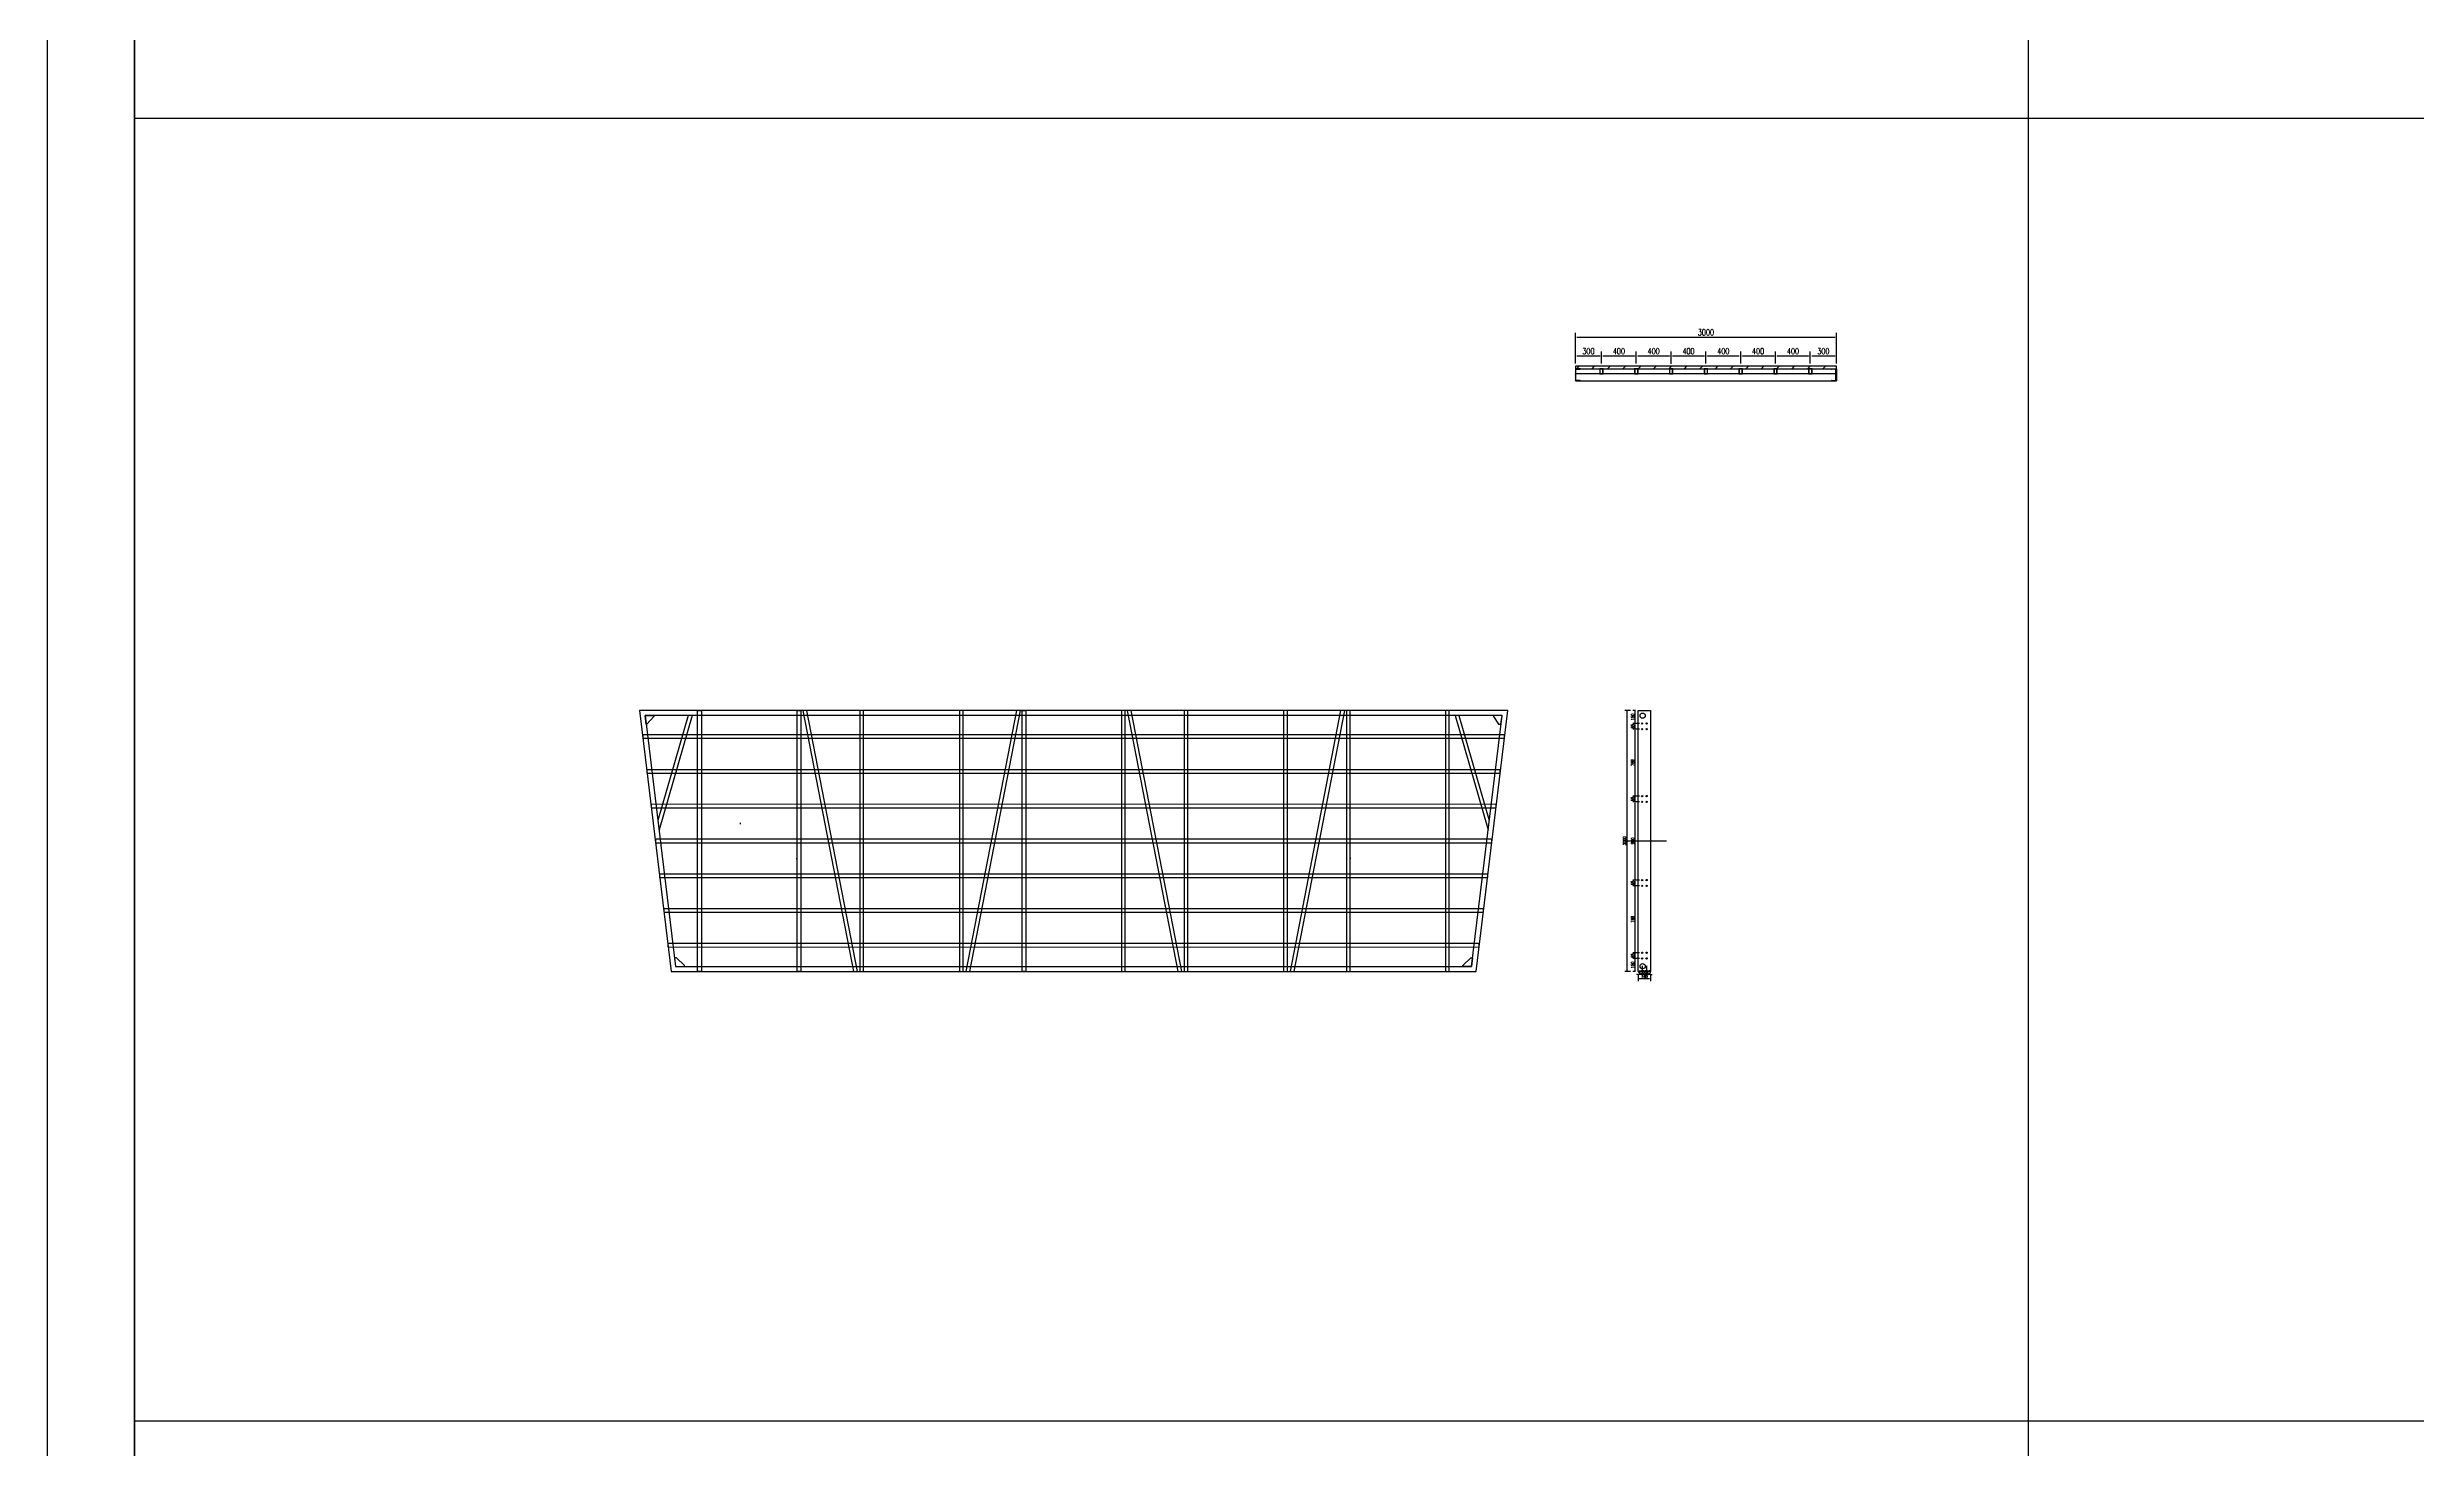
# Model space of a CAD drawing. Extents: x 10241 to 1500931, y -537358 to 142253.
# Drawn here: x 1036592 to 1063817, y 17276 to 33379 of the extents above; entities that cross this region are included whole.
import ezdxf

# ---------------------------------------------------------------- set-up
doc = ezdxf.new("R2010")
doc.units = 0
doc.header["$LTSCALE"] = 1000
doc.header["$MEASUREMENT"] = 0
for name, color, linetype in [('14#槽钢', 3, 'Continuous'), ('PUB_DIM', 3, 'Continuous'), ('W-STEEL_FRAME钢架', 3, 'Continuous'), ('W-STEEL_KEEL钢龙骨', 5, 'Continuous'), ('W-WOOD_FLOOR木地板', 30, 'Continuous'), ('钢架', 90, 'Continuous')]:
    doc.layers.add(name, color=color, linetype=linetype)
doc.styles.add('STANDARD_T3', font='simplex.shx', dxfattribs={"width": 0.7, "bigfont": 'gbcbig.shx'})
doc.dimstyles.new('W&&10', dxfattribs={"dimtxt": 35, "dimasz": 10, "dimexe": 25, "dimexo": 30, "dimgap": 10, "dimtad": 1, "dimdec": 0, "dimzin": 0, "dimdsep": 46, "dimtxsty": 'STANDARD_T3', "dimcen": 0.09, "dimclrd": 1, "dimclre": 1, "dimclrt": 7, "dimazin": 2, "dimtfac": 1, "dimtdec": 0, "dimtix": 1, "dimtmove": 2, "dimatfit": 3, "dimfxl": 100, "dimtolj": 1, "dimtzin": 0, "dimarcsym": 0})
doc.dimstyles.new('W&&20', dxfattribs={"dimtxt": 70, "dimasz": 20, "dimexe": 50, "dimexo": 60, "dimgap": 20, "dimtad": 1, "dimdec": 0, "dimzin": 0, "dimdsep": 46, "dimtxsty": 'STANDARD_T3', "dimcen": 0.09, "dimclrd": 1, "dimclre": 1, "dimclrt": 7, "dimazin": 2, "dimtfac": 1, "dimtdec": 0, "dimtix": 1, "dimtmove": 2, "dimatfit": 3, "dimfxl": 100, "dimtolj": 1, "dimtzin": 0, "dimarcsym": 0})

# ---------------------------------------------------------------- blocks, each defined once
blk = doc.blocks.new('*U51')
at = {"layer": '14#槽钢'}
blk.add_lwpolyline([(0, 29946), (0, -29946)], dxfattribs=at)
blk = doc.blocks.new('*U52')
at = {"layer": '14#槽钢', "color": 0, "linetype": 'ByBlock', "lineweight": -2, "transparency": 16777216}
for p in [(0, 0), (21762, 0)]:
    blk.add_blockref('*U51', p, dxfattribs=at)
blk = doc.blocks.new('*D139')
at = {"layer": 'Defpoints', "color": 0, "transparency": 16777216}
for p in [(1054837, 22909), (1054918, 22909), (1054873, 22759)]:
    blk.add_point(p, dxfattribs=at)
at = {"layer": 'W-STEEL_FRAME钢架', "color": 1, "lineweight": -2, "transparency": 16777216}
for p, q in [((1054888, 22909), (1054812, 22909)), ((1054837, 22769), (1054837, 22899)), ((1054843, 22759), (1054812, 22759))]:
    blk.add_line(p, q, dxfattribs=at)
at = {"layer": 'W-STEEL_FRAME钢架', "color": 1, "transparency": 16777216}
for points in [[(1054835, 22899), (1054838, 22899), (1054837, 22909)], [(1054835, 22769), (1054838, 22769), (1054837, 22759)]]:
    blk.add_solid(points, dxfattribs=at)
at = {"layer": 'W-STEEL_FRAME钢架', "color": 7, "transparency": 16777216, "insert": (1054809, 22834), "char_height": 35, "attachment_point": 5, "rotation": 90, "style": 'STANDARD_T3'}
blk.add_mtext('\\A1;150', dxfattribs=at)
blk = doc.blocks.new('*D140')
at = {"layer": 'Defpoints', "color": 0, "transparency": 16777216}
for p in [(1054837, 22975), (1054918, 22975), (1054918, 22909)]:
    blk.add_point(p, dxfattribs=at)
at = {"layer": 'W-STEEL_FRAME钢架', "color": 1, "lineweight": -2, "transparency": 16777216}
for p, q in [((1054888, 22975), (1054812, 22975)), ((1054888, 22909), (1054812, 22909)), ((1054837, 22919), (1054837, 22965))]:
    blk.add_line(p, q, dxfattribs=at)
at = {"layer": 'W-STEEL_FRAME钢架', "color": 1, "transparency": 16777216}
for points in [[(1054835, 22965), (1054838, 22965), (1054837, 22975)], [(1054835, 22919), (1054838, 22919), (1054837, 22909)]]:
    blk.add_solid(points, dxfattribs=at)
at = {"layer": 'W-STEEL_FRAME钢架', "color": 7, "transparency": 16777216, "insert": (1054809, 22942), "char_height": 35, "attachment_point": 5, "rotation": 90, "style": 'STANDARD_T3'}
blk.add_mtext('\\A1;65', dxfattribs=at)
blk = doc.blocks.new('*D141')
at = {"layer": 'Defpoints', "color": 0, "transparency": 16777216}
for p in [(1054837, 23744), (1054918, 23744), (1054918, 22975)]:
    blk.add_point(p, dxfattribs=at)
at = {"layer": 'W-STEEL_FRAME钢架', "color": 1, "lineweight": -2, "transparency": 16777216}
for p, q in [((1054888, 23744), (1054812, 23744)), ((1054837, 22985), (1054837, 23734)), ((1054888, 22975), (1054812, 22975))]:
    blk.add_line(p, q, dxfattribs=at)
at = {"layer": 'W-STEEL_FRAME钢架', "color": 1, "transparency": 16777216}
for points in [[(1054835, 23734), (1054838, 23734), (1054837, 23744)], [(1054835, 22985), (1054838, 22985), (1054837, 22975)]]:
    blk.add_solid(points, dxfattribs=at)
at = {"layer": 'W-STEEL_FRAME钢架', "color": 7, "transparency": 16777216, "insert": (1054809, 23359), "char_height": 35, "attachment_point": 5, "rotation": 90, "style": 'STANDARD_T3'}
blk.add_mtext('\\A1;769', dxfattribs=at)
blk = doc.blocks.new('*D142')
at = {"layer": 'Defpoints', "color": 0, "transparency": 16777216}
for p in [(1054837, 23809), (1054918, 23809), (1054918, 23744)]:
    blk.add_point(p, dxfattribs=at)
at = {"layer": 'W-STEEL_FRAME钢架', "color": 1, "lineweight": -2, "transparency": 16777216}
for p, q in [((1054888, 23809), (1054812, 23809)), ((1054888, 23744), (1054812, 23744)), ((1054837, 23754), (1054837, 23799))]:
    blk.add_line(p, q, dxfattribs=at)
at = {"layer": 'W-STEEL_FRAME钢架', "color": 1, "transparency": 16777216}
for points in [[(1054835, 23799), (1054838, 23799), (1054837, 23809)], [(1054835, 23754), (1054838, 23754), (1054837, 23744)]]:
    blk.add_solid(points, dxfattribs=at)
at = {"layer": 'W-STEEL_FRAME钢架', "color": 7, "transparency": 16777216, "insert": (1054809, 23777), "char_height": 35, "attachment_point": 5, "rotation": 90, "style": 'STANDARD_T3'}
blk.add_mtext('\\A1;65', dxfattribs=at)
blk = doc.blocks.new('*D143')
at = {"layer": 'Defpoints', "color": 0, "transparency": 16777216}
for p in [(1054837, 24709), (1054918, 24709), (1054918, 23809)]:
    blk.add_point(p, dxfattribs=at)
at = {"layer": 'W-STEEL_FRAME钢架', "color": 1, "lineweight": -2, "transparency": 16777216}
for p, q in [((1054888, 24709), (1054812, 24709)), ((1054837, 23819), (1054837, 24699)), ((1054888, 23809), (1054812, 23809))]:
    blk.add_line(p, q, dxfattribs=at)
at = {"layer": 'W-STEEL_FRAME钢架', "color": 1, "transparency": 16777216}
for points in [[(1054835, 24699), (1054838, 24699), (1054837, 24709)], [(1054835, 23819), (1054838, 23819), (1054837, 23809)]]:
    blk.add_solid(points, dxfattribs=at)
at = {"layer": 'W-STEEL_FRAME钢架', "color": 7, "transparency": 16777216, "insert": (1054809, 24259), "char_height": 35, "attachment_point": 5, "rotation": 90, "style": 'STANDARD_T3'}
blk.add_mtext('\\A1;900', dxfattribs=at)
blk = doc.blocks.new('*D144')
at = {"layer": 'Defpoints', "color": 0, "transparency": 16777216}
for p in [(1054837, 25609), (1054918, 25609), (1054918, 25544)]:
    blk.add_point(p, dxfattribs=at)
at = {"layer": 'W-STEEL_FRAME钢架', "color": 1, "lineweight": -2, "transparency": 16777216}
for p, q in [((1054888, 25609), (1054812, 25609)), ((1054837, 25554), (1054837, 25599)), ((1054888, 25544), (1054812, 25544))]:
    blk.add_line(p, q, dxfattribs=at)
at = {"layer": 'W-STEEL_FRAME钢架', "color": 1, "transparency": 16777216}
for points in [[(1054835, 25599), (1054838, 25599), (1054837, 25609)], [(1054835, 25554), (1054838, 25554), (1054837, 25544)]]:
    blk.add_solid(points, dxfattribs=at)
at = {"layer": 'W-STEEL_FRAME钢架', "color": 7, "transparency": 16777216, "insert": (1054809, 25577), "char_height": 35, "attachment_point": 5, "rotation": 90, "style": 'STANDARD_T3'}
blk.add_mtext('\\A1;65', dxfattribs=at)
blk = doc.blocks.new('*D145')
at = {"layer": 'Defpoints', "color": 0, "transparency": 16777216}
for p in [(1054837, 25759), (1054873, 25759), (1054918, 25609)]:
    blk.add_point(p, dxfattribs=at)
at = {"layer": 'W-STEEL_FRAME钢架', "color": 1, "lineweight": -2, "transparency": 16777216}
for p, q in [((1054843, 25759), (1054812, 25759)), ((1054888, 25609), (1054812, 25609)), ((1054837, 25619), (1054837, 25749))]:
    blk.add_line(p, q, dxfattribs=at)
at = {"layer": 'W-STEEL_FRAME钢架', "color": 1, "transparency": 16777216}
for points in [[(1054835, 25749), (1054838, 25749), (1054837, 25759)], [(1054835, 25619), (1054838, 25619), (1054837, 25609)]]:
    blk.add_solid(points, dxfattribs=at)
at = {"layer": 'W-STEEL_FRAME钢架', "color": 7, "transparency": 16777216, "insert": (1054809, 25684), "char_height": 35, "attachment_point": 5, "rotation": 90, "style": 'STANDARD_T3'}
blk.add_mtext('\\A1;150', dxfattribs=at)
blk = doc.blocks.new('*D146')
at = {"layer": 'Defpoints', "color": 0, "transparency": 16777216}
for p in [(1054873, 22759), (1054873, 22674), (1055013, 22759)]:
    blk.add_point(p, dxfattribs=at)
at = {"layer": 'W-STEEL_FRAME钢架', "color": 1, "lineweight": -2, "transparency": 16777216}
for p, q in [((1054873, 22729), (1054873, 22649)), ((1055003, 22674), (1054883, 22674)), ((1055013, 22729), (1055013, 22649))]:
    blk.add_line(p, q, dxfattribs=at)
at = {"layer": 'W-STEEL_FRAME钢架', "color": 1, "transparency": 16777216}
for points in [[(1054883, 22675), (1054883, 22672), (1054873, 22674)], [(1055003, 22675), (1055003, 22672), (1055013, 22674)]]:
    blk.add_solid(points, dxfattribs=at)
at = {"layer": 'W-STEEL_FRAME钢架', "color": 7, "transparency": 16777216, "insert": (1054943, 22701), "char_height": 35, "attachment_point": 5, "style": 'STANDARD_T3'}
blk.add_mtext('\\A1;140', dxfattribs=at)
blk = doc.blocks.new('*D147')
at = {"layer": 'Defpoints', "color": 0, "transparency": 16777216}
for p in [(1054968, 22909), (1054968, 22726), (1055013, 22759)]:
    blk.add_point(p, dxfattribs=at)
at = {"layer": 'W-STEEL_FRAME钢架', "color": 1, "lineweight": -2, "transparency": 16777216}
for p, q in [((1054958, 22726), (1054948, 22726)), ((1054968, 22826), (1054968, 22701)), ((1055013, 22726), (1054968, 22726)), ((1055013, 22729), (1055013, 22701)), ((1055023, 22726), (1055033, 22726))]:
    blk.add_line(p, q, dxfattribs=at)
at = {"layer": 'W-STEEL_FRAME钢架', "color": 1, "transparency": 16777216}
for points in [[(1054958, 22728), (1054958, 22725), (1054968, 22726)], [(1055023, 22728), (1055023, 22725), (1055013, 22726)]]:
    blk.add_solid(points, dxfattribs=at)
at = {"layer": 'W-STEEL_FRAME钢架', "color": 7, "transparency": 16777216, "insert": (1054991, 22754), "char_height": 35, "attachment_point": 5, "style": 'STANDARD_T3'}
blk.add_mtext('\\A1;45', dxfattribs=at)
blk = doc.blocks.new('*D148')
at = {"layer": 'Defpoints', "color": 0, "transparency": 16777216}
for p in [(1054918, 22909), (1054968, 22909), (1054918, 22726)]:
    blk.add_point(p, dxfattribs=at)
at = {"layer": 'W-STEEL_FRAME钢架', "color": 1, "lineweight": -2, "transparency": 16777216}
for p, q in [((1054908, 22726), (1054898, 22726)), ((1054918, 22826), (1054918, 22701)), ((1054968, 22726), (1054918, 22726)), ((1054968, 22826), (1054968, 22701)), ((1054978, 22726), (1054988, 22726))]:
    blk.add_line(p, q, dxfattribs=at)
at = {"layer": 'W-STEEL_FRAME钢架', "color": 1, "transparency": 16777216}
for points in [[(1054908, 22728), (1054908, 22725), (1054918, 22726)], [(1054978, 22728), (1054978, 22725), (1054968, 22726)]]:
    blk.add_solid(points, dxfattribs=at)
at = {"layer": 'W-STEEL_FRAME钢架', "color": 7, "transparency": 16777216, "insert": (1054943, 22754), "char_height": 35, "attachment_point": 5, "style": 'STANDARD_T3'}
blk.add_mtext('\\A1;50', dxfattribs=at)
blk = doc.blocks.new('*D137')
at = {"layer": 'Defpoints', "color": 0, "transparency": 16777216}
for p in [(1054918, 22909), (1054873, 22759), (1054873, 22726)]:
    blk.add_point(p, dxfattribs=at)
at = {"layer": 'W-STEEL_FRAME钢架', "color": 1, "lineweight": -2, "transparency": 16777216}
for p, q in [((1054863, 22726), (1054853, 22726)), ((1054873, 22729), (1054873, 22701)), ((1054918, 22726), (1054873, 22726)), ((1054918, 22826), (1054918, 22701)), ((1054928, 22726), (1054938, 22726))]:
    blk.add_line(p, q, dxfattribs=at)
at = {"layer": 'W-STEEL_FRAME钢架', "color": 1, "transparency": 16777216}
for points in [[(1054863, 22728), (1054863, 22725), (1054873, 22726)], [(1054928, 22728), (1054928, 22725), (1054918, 22726)]]:
    blk.add_solid(points, dxfattribs=at)
at = {"layer": 'W-STEEL_FRAME钢架', "color": 7, "transparency": 16777216, "insert": (1054896, 22754), "char_height": 35, "attachment_point": 5, "style": 'STANDARD_T3'}
blk.add_mtext('\\A1;45', dxfattribs=at)
blk = doc.blocks.new('*D138')
at = {"layer": 'Defpoints', "color": 0, "transparency": 16777216}
for p in [(1054744, 25759), (1054812, 25759), (1054812, 22759)]:
    blk.add_point(p, dxfattribs=at)
at = {"layer": 'W-STEEL_FRAME钢架', "color": 1, "lineweight": -2, "transparency": 16777216}
for p, q in [((1054782, 25759), (1054719, 25759)), ((1054744, 22769), (1054744, 25749)), ((1054782, 22759), (1054719, 22759))]:
    blk.add_line(p, q, dxfattribs=at)
at = {"layer": 'W-STEEL_FRAME钢架', "color": 1, "transparency": 16777216}
for points in [[(1054742, 25749), (1054746, 25749), (1054744, 25759)], [(1054742, 22769), (1054746, 22769), (1054744, 22759)]]:
    blk.add_solid(points, dxfattribs=at)
at = {"layer": 'W-STEEL_FRAME钢架', "color": 7, "transparency": 16777216, "insert": (1054716, 24259), "char_height": 35, "attachment_point": 5, "rotation": 90, "style": 'STANDARD_T3'}
blk.add_mtext('\\A1;3000', dxfattribs=at)
blk = doc.blocks.new('*D149')
at = {"layer": 'Defpoints', "color": 0, "transparency": 16777216}
for p in [(1054837, 24775), (1054918, 24775), (1054918, 24709)]:
    blk.add_point(p, dxfattribs=at)
at = {"layer": 'W-STEEL_FRAME钢架', "color": 1, "lineweight": -2, "transparency": 16777216}
for p, q in [((1054888, 24775), (1054812, 24775)), ((1054888, 24709), (1054812, 24709)), ((1054837, 24719), (1054837, 24765))]:
    blk.add_line(p, q, dxfattribs=at)
at = {"layer": 'W-STEEL_FRAME钢架', "color": 1, "transparency": 16777216}
for points in [[(1054835, 24765), (1054838, 24765), (1054837, 24775)], [(1054835, 24719), (1054838, 24719), (1054837, 24709)]]:
    blk.add_solid(points, dxfattribs=at)
at = {"layer": 'W-STEEL_FRAME钢架', "color": 7, "transparency": 16777216, "insert": (1054809, 24742), "char_height": 35, "attachment_point": 5, "rotation": 90, "style": 'STANDARD_T3'}
blk.add_mtext('\\A1;65', dxfattribs=at)
blk = doc.blocks.new('*D150')
at = {"layer": 'Defpoints', "color": 0, "transparency": 16777216}
for p in [(1054837, 25544), (1054873, 25544), (1054918, 24775)]:
    blk.add_point(p, dxfattribs=at)
at = {"layer": 'W-STEEL_FRAME钢架', "color": 1, "lineweight": -2, "transparency": 16777216}
for p, q in [((1054843, 25544), (1054812, 25544)), ((1054837, 24785), (1054837, 25534)), ((1054888, 24775), (1054812, 24775))]:
    blk.add_line(p, q, dxfattribs=at)
at = {"layer": 'W-STEEL_FRAME钢架', "color": 1, "transparency": 16777216}
for points in [[(1054835, 25534), (1054838, 25534), (1054837, 25544)], [(1054835, 24785), (1054838, 24785), (1054837, 24775)]]:
    blk.add_solid(points, dxfattribs=at)
at = {"layer": 'W-STEEL_FRAME钢架', "color": 7, "transparency": 16777216, "insert": (1054809, 25159), "char_height": 35, "attachment_point": 5, "rotation": 90, "style": 'STANDARD_T3'}
blk.add_mtext('\\A1;769', dxfattribs=at)
blk = doc.blocks.new('14a槽钢')
at = {"layer": '钢架'}
h = blk.add_hatch(dxfattribs=at)
h.set_pattern_fill('STEEL', color=4, scale=10)
h.set_pattern_definition([(50.389312, (-1352470.2, 1293523.579), (-9.2899201, 11.2253202), []), (50.389312, (-1352470.2, 1293531.516), (-9.2899201, 11.2253202), [])])
edge = h.paths.add_edge_path()
edge.add_ellipse((-1332250, 1115678), major_axis=(-3.26, 5.03), ratio=0.900468, start_angle=55.3931, end_angle=130.6069)
edge.add_line((-1332252, 1115673), (-1332208, 1115673))
edge.add_ellipse((-1332208, 1115667), major_axis=(0, 6), ratio=0.827586, start_angle=270, end_angle=360, ccw=False)
edge.add_line((-1332203, 1115667), (-1332203, 1115551))
edge.add_ellipse((-1332208, 1115551), major_axis=(0, 6), ratio=0.827586, start_angle=180, end_angle=270, ccw=False)
edge.add_line((-1332208, 1115545), (-1332251, 1115545))
edge.add_ellipse((-1332250, 1115540), major_axis=(3.82, 3.82), ratio=1, start_angle=49.2445, end_angle=141.5341)
edge.add_line((-1332256, 1115539), (-1332198, 1115539))
edge.add_line((-1332198, 1115539), (-1332198, 1115679))
edge.add_line((-1332198, 1115679), (-1332256, 1115679))
for p, q in [((-1332256, 1115679, 0), (-1332198, 1115679, 0)), ((-1332208, 1115673, 0), (-1332251, 1115673, 0)), ((-1332246, 1115679, 0), (-1332246, 1115679, 0)), ((-1332203, 1115551, 0), (-1332203, 1115667, 0)), ((-1332198, 1115679, 0), (-1332198, 1115539, 0)), ((-1332198, 1115539, 0), (-1332256, 1115539, 0)), ((-1332251, 1115545, 0), (-1332208, 1115545, 0)), ((-1332246, 1115539, 0), (-1332246, 1115539, 0))]:
    blk.add_line(p, q, dxfattribs=at)
for centre, start_param, end_param in [((-1332251, 1115679, 0), 1.570796, 3.141593), ((-1332208, 1115667, 0), 4.712389, 6.283185), ((-1332208, 1115667, 0), 4.712389, 6.283185), ((-1332251, 1115539, 0), 0, 1.570796), ((-1332208, 1115551, 0), 3.141593, 4.712389)]:
    blk.add_ellipse(centre, major_axis=(0, 6), ratio=0.827586, start_param=start_param, end_param=end_param, dxfattribs=at)
blk = doc.blocks.new('*D307')
at = {"color": 1, "lineweight": -2, "transparency": 16777216}
for p, q in [((1054150, 29776), (1054150, 30100)), ((1054170, 30050), (1057130, 30050)), ((1057150, 29776), (1057150, 30100))]:
    blk.add_line(p, q, dxfattribs=at)
at = {"color": 1, "transparency": 16777216}
for points in [[(1054170, 30054), (1054170, 30047), (1054150, 30050)], [(1057130, 30054), (1057130, 30047), (1057150, 30050)]]:
    blk.add_solid(points, dxfattribs=at)
at = {"layer": 'Defpoints', "color": 0, "transparency": 16777216}
for p in [(1057150, 30050), (1054150, 29716), (1057150, 29716)]:
    blk.add_point(p, dxfattribs=at)
at = {"color": 7, "transparency": 16777216, "insert": (1055650, 30105), "char_height": 70, "attachment_point": 5, "style": 'STANDARD_T3'}
blk.add_mtext('\\A1;3000', dxfattribs=at)
blk = doc.blocks.new('ganglonggu')
at = {"layer": 'W-STEEL_KEEL钢龙骨'}
for points in [[(-1338169, 1115605), (-1338129, 1115605), (-1338129, 1115665), (-1338169, 1115665)], [(-1338166, 1115608), (-1338132, 1115608), (-1338132, 1115662), (-1338166, 1115662)]]:
    blk.add_lwpolyline(points, close=True, dxfattribs=at)
blk = doc.blocks.new('*U305')
blk.add_blockref('ganglonggu', (1338149, -1115635))
blk = doc.blocks.new('*U306')
at = {"layer": 'W-STEEL_KEEL钢龙骨', "color": 0, "linetype": 'ByBlock', "lineweight": -2}
for p in [(0, 0), (400, 0), (800, 0), (1200, 0), (1600, 0), (2000, 0)]:
    blk.add_blockref('*U305', p, dxfattribs=at)
at = {"layer": 'W-STEEL_KEEL钢龙骨', "color": 0, "linetype": 'ByBlock', "lineweight": -2, "transparency": 16777216}
blk.add_blockref('*U305', (2400, 0), dxfattribs=at)
blk = doc.blocks.new('*D308')
at = {"layer": 'Defpoints', "color": 0, "transparency": 16777216}
for p in [(1054150, 29686), (1054450, 29833), (1054450, 29686)]:
    blk.add_point(p, dxfattribs=at)
at = {"layer": 'PUB_DIM', "color": 1, "lineweight": -2, "transparency": 16777216}
for p, q in [((1054150, 29746), (1054150, 29883)), ((1054170, 29833), (1054430, 29833)), ((1054450, 29746), (1054450, 29883))]:
    blk.add_line(p, q, dxfattribs=at)
at = {"layer": 'PUB_DIM', "color": 1, "transparency": 16777216}
for points in [[(1054170, 29836), (1054170, 29829), (1054150, 29833)], [(1054430, 29836), (1054430, 29829), (1054450, 29833)]]:
    blk.add_solid(points, dxfattribs=at)
at = {"layer": 'PUB_DIM', "color": 7, "transparency": 16777216, "insert": (1054300, 29888), "char_height": 70, "attachment_point": 5, "style": 'STANDARD_T3'}
blk.add_mtext('\\A1;300', dxfattribs=at)
blk = doc.blocks.new('*D309')
at = {"layer": 'Defpoints', "color": 0, "transparency": 16777216}
for p in [(1054450, 29686), (1054850, 29833), (1054850, 29686)]:
    blk.add_point(p, dxfattribs=at)
at = {"layer": 'PUB_DIM', "color": 1, "lineweight": -2, "transparency": 16777216}
for p, q in [((1054450, 29746), (1054450, 29883)), ((1054470, 29833), (1054830, 29833)), ((1054850, 29746), (1054850, 29883))]:
    blk.add_line(p, q, dxfattribs=at)
at = {"layer": 'PUB_DIM', "color": 1, "transparency": 16777216}
for points in [[(1054470, 29836), (1054470, 29829), (1054450, 29833)], [(1054830, 29836), (1054830, 29829), (1054850, 29833)]]:
    blk.add_solid(points, dxfattribs=at)
at = {"layer": 'PUB_DIM', "color": 7, "transparency": 16777216, "insert": (1054650, 29888), "char_height": 70, "attachment_point": 5, "style": 'STANDARD_T3'}
blk.add_mtext('\\A1;400', dxfattribs=at)
blk = doc.blocks.new('*D310')
at = {"layer": 'Defpoints', "color": 0, "transparency": 16777216}
for p in [(1054850, 29686), (1055250, 29833), (1055250, 29683)]:
    blk.add_point(p, dxfattribs=at)
at = {"layer": 'PUB_DIM', "color": 1, "lineweight": -2, "transparency": 16777216}
for p, q in [((1054850, 29746), (1054850, 29883)), ((1054870, 29833), (1055230, 29833)), ((1055250, 29743), (1055250, 29883))]:
    blk.add_line(p, q, dxfattribs=at)
at = {"layer": 'PUB_DIM', "color": 1, "transparency": 16777216}
for points in [[(1054870, 29836), (1054870, 29829), (1054850, 29833)], [(1055230, 29836), (1055230, 29829), (1055250, 29833)]]:
    blk.add_solid(points, dxfattribs=at)
at = {"layer": 'PUB_DIM', "color": 7, "transparency": 16777216, "insert": (1055050, 29888), "char_height": 70, "attachment_point": 5, "style": 'STANDARD_T3'}
blk.add_mtext('\\A1;400', dxfattribs=at)
blk = doc.blocks.new('*D311')
at = {"layer": 'Defpoints', "color": 0, "transparency": 16777216}
for p in [(1055250, 29683), (1055650, 29833), (1055650, 29686)]:
    blk.add_point(p, dxfattribs=at)
at = {"layer": 'PUB_DIM', "color": 1, "lineweight": -2, "transparency": 16777216}
for p, q in [((1055250, 29743), (1055250, 29883)), ((1055270, 29833), (1055630, 29833)), ((1055650, 29746), (1055650, 29883))]:
    blk.add_line(p, q, dxfattribs=at)
at = {"layer": 'PUB_DIM', "color": 1, "transparency": 16777216}
for points in [[(1055270, 29836), (1055270, 29829), (1055250, 29833)], [(1055630, 29836), (1055630, 29829), (1055650, 29833)]]:
    blk.add_solid(points, dxfattribs=at)
at = {"layer": 'PUB_DIM', "color": 7, "transparency": 16777216, "insert": (1055450, 29888), "char_height": 70, "attachment_point": 5, "style": 'STANDARD_T3'}
blk.add_mtext('\\A1;400', dxfattribs=at)
blk = doc.blocks.new('*D312')
at = {"layer": 'Defpoints', "color": 0, "transparency": 16777216}
for p in [(1055650, 29686), (1056050, 29833), (1056050, 29686)]:
    blk.add_point(p, dxfattribs=at)
at = {"layer": 'PUB_DIM', "color": 1, "lineweight": -2, "transparency": 16777216}
for p, q in [((1055650, 29746), (1055650, 29883)), ((1055670, 29833), (1056030, 29833)), ((1056050, 29746), (1056050, 29883))]:
    blk.add_line(p, q, dxfattribs=at)
at = {"layer": 'PUB_DIM', "color": 1, "transparency": 16777216}
for points in [[(1055670, 29836), (1055670, 29829), (1055650, 29833)], [(1056030, 29836), (1056030, 29829), (1056050, 29833)]]:
    blk.add_solid(points, dxfattribs=at)
at = {"layer": 'PUB_DIM', "color": 7, "transparency": 16777216, "insert": (1055850, 29888), "char_height": 70, "attachment_point": 5, "style": 'STANDARD_T3'}
blk.add_mtext('\\A1;400', dxfattribs=at)
blk = doc.blocks.new('*D313')
at = {"layer": 'Defpoints', "color": 0, "transparency": 16777216}
for p in [(1056050, 29686), (1056450, 29833), (1056450, 29686)]:
    blk.add_point(p, dxfattribs=at)
at = {"layer": 'PUB_DIM', "color": 1, "lineweight": -2, "transparency": 16777216}
for p, q in [((1056050, 29746), (1056050, 29883)), ((1056070, 29833), (1056430, 29833)), ((1056450, 29746), (1056450, 29883))]:
    blk.add_line(p, q, dxfattribs=at)
at = {"layer": 'PUB_DIM', "color": 1, "transparency": 16777216}
for points in [[(1056070, 29836), (1056070, 29829), (1056050, 29833)], [(1056430, 29836), (1056430, 29829), (1056450, 29833)]]:
    blk.add_solid(points, dxfattribs=at)
at = {"layer": 'PUB_DIM', "color": 7, "transparency": 16777216, "insert": (1056250, 29888), "char_height": 70, "attachment_point": 5, "style": 'STANDARD_T3'}
blk.add_mtext('\\A1;400', dxfattribs=at)
blk = doc.blocks.new('*D314')
at = {"layer": 'Defpoints', "color": 0, "transparency": 16777216}
for p in [(1056450, 29686), (1056850, 29833), (1056850, 29686)]:
    blk.add_point(p, dxfattribs=at)
at = {"layer": 'PUB_DIM', "color": 1, "lineweight": -2, "transparency": 16777216}
for p, q in [((1056450, 29746), (1056450, 29883)), ((1056470, 29833), (1056830, 29833)), ((1056850, 29746), (1056850, 29883))]:
    blk.add_line(p, q, dxfattribs=at)
at = {"layer": 'PUB_DIM', "color": 1, "transparency": 16777216}
for points in [[(1056470, 29836), (1056470, 29829), (1056450, 29833)], [(1056830, 29836), (1056830, 29829), (1056850, 29833)]]:
    blk.add_solid(points, dxfattribs=at)
at = {"layer": 'PUB_DIM', "color": 7, "transparency": 16777216, "insert": (1056650, 29888), "char_height": 70, "attachment_point": 5, "style": 'STANDARD_T3'}
blk.add_mtext('\\A1;400', dxfattribs=at)
blk = doc.blocks.new('*D315')
at = {"layer": 'Defpoints', "color": 0, "transparency": 16777216}
for p in [(1056850, 29686), (1057150, 29833), (1057150, 29686)]:
    blk.add_point(p, dxfattribs=at)
at = {"layer": 'PUB_DIM', "color": 1, "lineweight": -2, "transparency": 16777216}
for p, q in [((1056850, 29746), (1056850, 29883)), ((1056870, 29833), (1057130, 29833)), ((1057150, 29746), (1057150, 29883))]:
    blk.add_line(p, q, dxfattribs=at)
at = {"layer": 'PUB_DIM', "color": 1, "transparency": 16777216}
for points in [[(1056870, 29836), (1056870, 29829), (1056850, 29833)], [(1057130, 29836), (1057130, 29829), (1057150, 29833)]]:
    blk.add_solid(points, dxfattribs=at)
at = {"layer": 'PUB_DIM', "color": 7, "transparency": 16777216, "insert": (1057000, 29888), "char_height": 70, "attachment_point": 5, "style": 'STANDARD_T3'}
blk.add_mtext('\\A1;300', dxfattribs=at)

msp = doc.modelspace()

# ---------------------------------------------------------------- hatches: boundary and pattern name
at = {"layer": 'W-WOOD_FLOOR木地板'}
h = msp.add_hatch(dxfattribs=at)
h.set_pattern_fill('木板', color=256, scale=100)
h.set_pattern_definition([(0, (2600506.46, -1105144.35), (0, 125), []), (45, (2600506.46, -1105144.35), (-88.388348, 88.388348), [])])
h.paths.add_polyline_path([(1057150, 29716.5), (1054150, 29716.5), (1054150, 29686.5), (1057150, 29686.5)])

# ---------------------------------------------------------------- linework, layer by layer
at = {"layer": '14#槽钢'}
for points in [[(1036592.4, 63511.5), (1125639, 63511.5), (1125639, 1620.5), (1036592.4, 1620.5)], [(1037592.4, 62511.5), (1124639, 62511.5), (1124639, 2620.5), (1037592.4, 2620.5)], [(1043760.2, 22759.2), (1053009.3, 22759.2), (1053372.7, 25759.3), (1043397, 25759.3)], [(1043811.6, 22817.2), (1052957.9, 22817.2), (1053307.2, 25701.3), (1043462.4, 25701.3)]]:
    msp.add_lwpolyline(points, close=True, dxfattribs=at)
for points in [[(1037592.4, 32566), (1124639, 32566)], [(1043957.1, 25701.3), (1043608.6, 24494.4)], [(1044001.9, 25701.3), (1043621.8, 24385.2)], [(1045273.3, 25759.3), (1045854.3, 22759.2)], [(1045317.1, 25759.3), (1045898.1, 22759.2)], [(1047726.5, 25759.3), (1047145.6, 22759.2)], [(1047770.3, 25759.3), (1047189.4, 22759.2)], [(1048999.3, 25759.3), (1049580.3, 22759.2)], [(1049043.1, 25759.3), (1049624.1, 22759.2)], [(1051452.5, 25759.3), (1050871.6, 22759.2)], [(1051496.3, 25759.3), (1050915.4, 22759.2)], [(1052767.8, 25701.3), (1053147.9, 24385.2)], [(1052812.5, 25701.3), (1053161.1, 24494.4)], [(1037592.4, 17593.3), (1124639, 17593.3)]]:
    msp.add_lwpolyline(points, dxfattribs=at)
at = {"layer": 'PUB_DIM'}
for p, q in [((1044547.8, 24459.3), (1044561.8, 24459.3)), ((1044554.8, 24466.3), (1044554.8, 24452.3)), ((1045198.2, 24059.3), (1045212.2, 24059.3)), ((1045205.2, 24066.3), (1045205.2, 24052.3)), ((1051571.3, 24059.3), (1051557.3, 24059.3)), ((1051564.3, 24066.3), (1051564.3, 24052.3))]:
    msp.add_line(p, q, dxfattribs=at)
at = {"layer": 'W-STEEL_FRAME钢架'}
msp.add_line((1054743.9, 24259.2), (1055196.4, 24259.2), dxfattribs=at)
for points in [[(1054150, 29546.5), (1057150, 29546.5), (1057150, 29626.5), (1054150, 29626.5)], [(1044064.6, 25759.3), (1044107.6, 25759.3), (1044107.6, 22759.3), (1044064.6, 22759.3)], [(1045207.6, 25759.3), (1045250.6, 25759.3), (1045250.6, 22759.3), (1045207.6, 22759.3)], [(1045971.8, 25759.3), (1045928.8, 25759.3), (1045928.8, 22759.3), (1045971.8, 22759.3)], [(1047114.8, 25759.3), (1047071.8, 25759.3), (1047071.8, 22759.3), (1047114.8, 22759.3)], [(1047791.8, 25759.3), (1047834.8, 25759.3), (1047834.8, 22759.3), (1047791.8, 22759.3)], [(1048977.8, 25759.3), (1048934.8, 25759.3), (1048934.8, 22759.3), (1048977.8, 22759.3)], [(1049697.8, 25759.3), (1049654.8, 25759.3), (1049654.8, 22759.3), (1049697.8, 22759.3)], [(1050840.8, 25759.3), (1050797.8, 25759.3), (1050797.8, 22759.3), (1050840.8, 22759.3)], [(1051561.9, 25759.3), (1051518.9, 25759.3), (1051518.9, 22759.3), (1051561.9, 22759.3)], [(1052701.9, 25759.3), (1052658.9, 25759.3), (1052658.9, 22759.3), (1052701.9, 22759.3)], [(1054873.1, 22759.2), (1054873.1, 25759.2), (1055013.1, 25759.2), (1055013.1, 22759.2)]]:
    msp.add_lwpolyline(points, close=True, dxfattribs=at)
at = {"layer": 'W-STEEL_FRAME钢架', "color": 1}
for points in [[(1043479.2, 25601.3), (1043474.5, 25601.3), (1043462.4, 25701.3), (1043562.4, 25701.3), (1043562.4, 25691.3)], [(1053265.2, 25601.2), (1053295.1, 25601.3), (1053307.2, 25701.3), (1053207.9, 25701.3), (1053207.9, 25691.3)], [(1043821.6, 22917.4), (1043799.5, 22917.6), (1043811.6, 22817.4), (1043911.6, 22817.4), (1043911.6, 22827.4)], [(1052947.9, 22917.2), (1052970, 22917.2), (1052957.9, 22817.2), (1052857.9, 22817.2), (1052857.9, 22827.2)]]:
    msp.add_lwpolyline(points, close=True, dxfattribs=at)
at = {"layer": 'W-STEEL_FRAME钢架'}
for centre in [(1054923.1, 25699.2), (1054923.1, 22819.2)]:
    msp.add_circle(centre, 30, dxfattribs=at)
at = {"layer": 'W-STEEL_FRAME钢架', "color": 1}
for centre in [(1054918.1, 25609.2), (1054968.1, 25609.2), (1054918.1, 25543.9), (1054968.1, 25543.9), (1054918.1, 24774.5), (1054968.1, 24774.5), (1054918.1, 24709.2), (1054968.1, 24709.2), (1054918.1, 23809.2), (1054918.1, 23743.9), (1054968.1, 23809.2), (1054968.1, 23743.9), (1054918.1, 22974.5), (1054918.1, 22909.2), (1054968.1, 22974.5), (1054968.1, 22909.2)]:
    msp.add_circle(centre, 7.5, dxfattribs=at)
at = {"layer": 'W-STEEL_KEEL钢龙骨'}
for points in [[(1043433.3, 25439.3), (1053336.3, 25439.3), (1053336.3, 25479.3), (1043433.3, 25479.3)], [(1043481.9, 25037.9), (1053287.7, 25037.7), (1053287.7, 25077.7), (1043481.9, 25077.9)], [(1043530, 24640.6), (1053239.4, 24638.6), (1053239.4, 24678.6), (1043530, 24680.6)], [(1043578.6, 24239.4), (1053191, 24239.4), (1053191, 24279.4), (1043578.6, 24279.4)], [(1043627, 23839.1), (1053142.6, 23839.4), (1053142.6, 23879.4), (1043627, 23879.1)], [(1043675.4, 23439.7), (1053094.1, 23439.4), (1053094.1, 23479.4), (1043675.4, 23479.7)], [(1043723.5, 23042.3), (1053045.6, 23038.9), (1053045.6, 23078.9), (1043723.5, 23082.3)]]:
    msp.add_lwpolyline(points, close=True, dxfattribs=at)
at = {"layer": 'W-WOOD_FLOOR木地板'}
msp.add_lwpolyline([(1054150, 29686.5), (1057150, 29686.5), (1057150, 29716.5), (1054150, 29716.5)], close=True, dxfattribs=at)

# ---------------------------------------------------------------- block references
at = {"layer": '14#槽钢'}
msp.add_blockref('*U52', (1037592.4, 32566), dxfattribs=at)
at = {"layer": 'W-STEEL_FRAME钢架', "xscale": -1}
msp.add_blockref('14a槽钢', (-278047.8, -1085992.4, 0), dxfattribs=at)
at = {"layer": 'W-STEEL_FRAME钢架'}
msp.add_blockref('14a槽钢', (2389347.8, -1085992.4, 0), dxfattribs=at)
at = {"layer": 'W-STEEL_KEEL钢龙骨'}
msp.add_blockref('*U306', (1054450, 29656.5), dxfattribs=at)

# ---------------------------------------------------------------- dimensions: what is measured, and where the dimension line sits
dim = msp.add_linear_dim(base=(1057149.8, 30050.2), p1=(1054150, 29716.5), p2=(1057149.8, 29716.5), dimstyle='W&&20')
dim.commit()
dim.dimension.update_dxf_attribs({"geometry": '*D307', "text_midpoint": (1055649.9, 30105.2)})
at = {"layer": 'PUB_DIM'}
for base, p1, p2, picture, middle in [((1054450, 29832.8), (1054150, 29686.5), (1054450, 29686.5), '*D308', (1054300, 29887.8)), ((1054850, 29832.8), (1054450, 29686.5), (1054850, 29686.5), '*D309', (1054650, 29887.8)), ((1055250, 29832.8), (1054850, 29686.5), (1055250, 29683.5), '*D310', (1055050, 29887.8)), ((1055650, 29832.8), (1055250, 29683.5), (1055650, 29686.5), '*D311', (1055450, 29887.8)), ((1056050, 29832.8), (1055650, 29686.5), (1056050, 29686.5), '*D312', (1055850, 29887.8)), ((1056450, 29832.8), (1056050, 29686.5), (1056450, 29686.5), '*D313', (1056250, 29887.8)), ((1056850, 29832.8), (1056450, 29686.5), (1056850, 29686.5), '*D314', (1056650, 29887.8)), ((1057150, 29832.8), (1056850, 29686.5), (1057150, 29686.5), '*D315', (1057000, 29887.8))]:
    dim = msp.add_linear_dim(base=base, p1=p1, p2=p2, dimstyle='W&&20', dxfattribs=at)
    dim.commit()
    dim.dimension.update_dxf_attribs({"geometry": picture, "text_midpoint": middle})
at = {"layer": 'W-STEEL_FRAME钢架'}
for base, p1, p2, angle, picture, middle in [((1054743.9, 25759.2), (1054811.7, 22759.2), (1054811.7, 25759.2), 90, '*D138', (1054716.4, 24259.2)), ((1054836.7, 25759.2), (1054918.1, 25609.2), (1054873.1, 25759.2), 90, '*D145', (1054809.2, 25684.2)), ((1054836.7, 25609.2), (1054918.1, 25543.9), (1054918.1, 25609.2), 90, '*D144', (1054809.2, 25576.5)), ((1054836.7, 25543.9), (1054918.1, 24774.5), (1054873.1, 25543.9), 90, '*D150', (1054809.2, 25159.2)), ((1054836.7, 24774.5), (1054918.1, 24709.2), (1054918.1, 24774.5), 90, '*D149', (1054809.2, 24741.8)), ((1054836.7, 24709.2), (1054918.1, 23809.2), (1054918.1, 24709.2), 90, '*D143', (1054809.2, 24259.2)), ((1054836.7, 23809.2), (1054918.1, 23743.9), (1054918.1, 23809.2), 90, '*D142', (1054809.2, 23776.5)), ((1054836.7, 23743.9), (1054918.1, 22974.5), (1054918.1, 23743.9), 90, '*D141', (1054809.2, 23359.2)), ((1054836.7, 22974.5), (1054918.1, 22909.2), (1054918.1, 22974.5), 90, '*D140', (1054809.2, 22941.8)), ((1054836.7, 22909.2), (1054873.1, 22759.2), (1054918.1, 22909.2), 90, '*D139', (1054809.2, 22834.2)), ((1054873.1, 22673.6), (1055013.1, 22759.2), (1054873.1, 22759.2), 180, '*D146', (1054943.1, 22701.1))]:
    dim = msp.add_linear_dim(base=base, p1=p1, p2=p2, angle=angle, dimstyle='W&&10', dxfattribs=at)
    dim.commit()
    dim.dimension.update_dxf_attribs({"geometry": picture, "text_midpoint": middle})
for base, p1, p2, picture, middle in [((1054873.1, 22726.5), (1054918.1, 22909.2), (1054873.1, 22759.2), '*D137', (1054895.6, 22754)), ((1054918.1, 22726.5), (1054968.1, 22909.2), (1054918.1, 22909.2), '*D148', (1054943.1, 22754)), ((1054968.1, 22726.5), (1055013.1, 22759.2), (1054968.1, 22909.2), '*D147', (1054990.6, 22754))]:
    dim = msp.add_linear_dim(base=base, p1=p1, p2=p2, angle=180, dimstyle='W&&10', override={"dimfxlon": 1}, dxfattribs=at)
    dim.commit()
    dim.dimension.update_dxf_attribs({"geometry": picture, "text_midpoint": middle})

doc.saveas('drawing.dxf')
